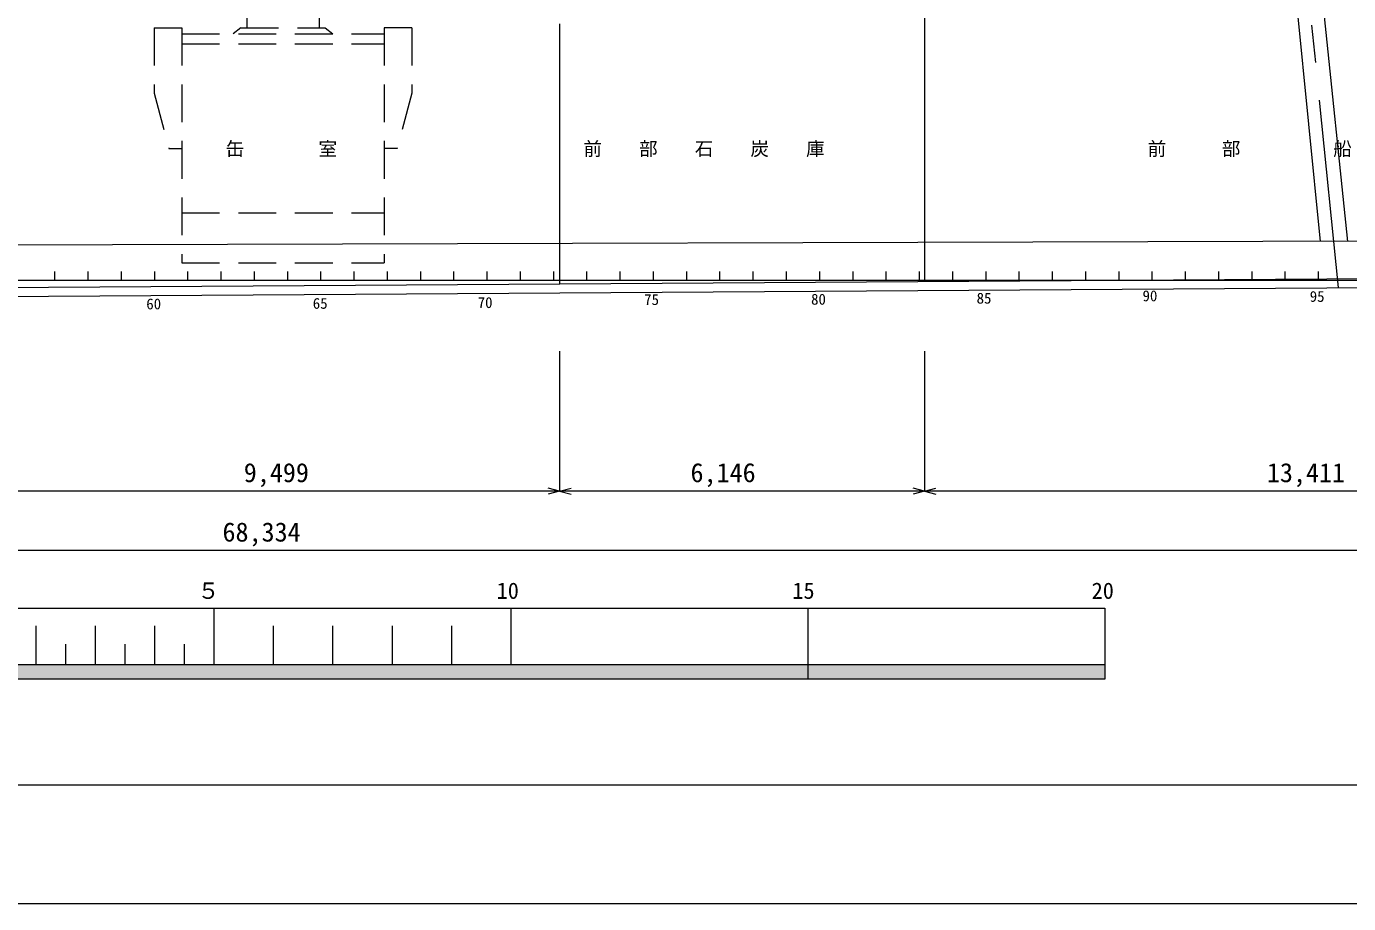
# Model space of a CAD drawing. Units: millimetres, scale not verified. Extents: x -51050 to 51050, y -29700 to 29700.
# Drawn here: x -7989 to 14276, y -29700 to -14929 of the extents above; entities that cross this region are included whole.
import ezdxf
from ezdxf.enums import TextEntityAlignment as Align

# ---------------------------------------------------------------- set-up
doc = ezdxf.new("R2010")
doc.units = ezdxf.units.MM
doc.header["$LTSCALE"] = 100
doc.linetypes.add('USER1', pattern=[50.8, 31.75, -6.35, 6.35, -6.35])
doc.linetypes.add('USER2', pattern=[9.525, 6.35, -3.175])
for name, color, linetype, lineweight in [('0-2_sunpou', 7, 'Continuous', 18), ('0-3_keijou', 7, 'Continuous', 18), ('0-4_frame', 7, 'Continuous', 18), ('0-6_center', 7, 'USER1', 18)]:
    doc.layers.add(name, color=color, linetype=linetype, lineweight=lineweight)
doc.layers.add('0-5_text', color=7, linetype='Continuous')
doc.styles.add('ＭＳ ゴシック', font='')
doc.styles.get('ＭＳ ゴシック').set_extended_font_data('MS Gothic')

msp = doc.modelspace()

# ---------------------------------------------------------------- linework, layer by layer
at = {"layer": '0-2_sunpou'}
for p, q in [((-7514.5, -19056), (-7514.5, -19201)), ((-6954.5, -19056), (-6954.5, -19201)), ((-6394.5, -19056), (-6394.5, -19201)), ((-5834.5, -19056), (-5834.5, -19201)), ((-5274.5, -19056), (-5274.5, -19201)), ((-4714.5, -19056), (-4714.5, -19201)), ((-4154.5, -19056), (-4154.5, -19201)), ((-3594.5, -19056), (-3594.5, -19201)), ((-3034.5, -19056), (-3034.5, -19201)), ((-2474.5, -19056), (-2474.5, -19201)), ((-1914.5, -19056), (-1914.5, -19201)), ((-1354.5, -19056), (-1354.5, -19201)), ((-794.5, -19056), (-794.5, -19201)), ((-234.5, -19056), (-234.5, -19201)), ((325.5, -19056), (325.5, -19201)), ((885.5, -19056), (885.5, -19201)), ((1445.5, -19056), (1445.5, -19201)), ((2005.5, -19056), (2005.5, -19201)), ((2565.5, -19056), (2565.5, -19201)), ((3125.5, -19056), (3125.5, -19201)), ((3685.5, -19056), (3685.5, -19201)), ((4245.5, -19056), (4245.5, -19201)), ((4805.5, -19056), (4805.5, -19201)), ((5365.5, -19056), (5365.5, -19201)), ((5925.5, -19056), (5925.5, -19201)), ((6485.5, -19056), (6485.5, -19201)), ((7045.5, -19056), (7045.5, -19201)), ((7605.5, -19056), (7605.5, -19201)), ((8165.5, -19056), (8165.5, -19201)), ((8725.5, -19056), (8725.5, -19201)), ((9285.5, -19056), (9285.5, -19201)), ((9845.5, -19056), (9845.5, -19201)), ((10405.5, -19056), (10405.5, -19201)), ((10965.5, -19056), (10965.5, -19201)), ((11525.5, -19056), (11525.5, -19201)), ((12085.5, -19056), (12085.5, -19201)), ((12645.5, -19056), (12645.5, -19201)), ((13205.5, -19056), (13205.5, -19201)), ((13765.5, -19056), (13765.5, -19201)), ((-43083.2, -19201), (29321.6, -19201)), ((988.9, -20395.3), (988.9, -22753.6)), ((7134.9, -20395.3), (7134.9, -22753.6)), ((988.9, -22753.6), (795.7, -22701.9)), ((988.9, -22753.6), (1182, -22701.9)), ((7134.9, -22753.6), (6941.7, -22701.9)), ((7134.9, -22753.6), (7328, -22701.9)), ((28607.6, -22753.6), (-39726.4, -22753.6)), ((988.9, -22753.6), (795.7, -22805.4)), ((988.9, -22753.6), (1182, -22805.4)), ((7134.9, -22753.6), (6941.7, -22805.4)), ((7134.9, -22753.6), (7328, -22805.4)), ((33019.6, -23753.6), (-42024.4, -23753.6)), ((-4826.5, -25673.2), (-4826.5, -24723.2)), ((173.5, -25673.2), (173.5, -24723.2)), ((5173.5, -25923.2), (5173.5, -24723.2)), ((-7826.5, -25673.2), (-7826.5, -25023.2)), ((-6826.5, -25673.2), (-6826.5, -25023.2)), ((-5826.5, -25673.2), (-5826.5, -25023.2)), ((-3826.5, -25673.2), (-3826.5, -25023.2)), ((-2826.5, -25673.2), (-2826.5, -25023.2)), ((-1826.5, -25673.2), (-1826.5, -25023.2)), ((-826.5, -25673.2), (-826.5, -25023.2)), ((-7326.5, -25673.2), (-7326.5, -25333.2)), ((-6326.5, -25673.2), (-6326.5, -25333.2)), ((-5326.5, -25673.2), (-5326.5, -25333.2)), ((-9826.5, -25673.2), (10173.5, -25673.2)), ((-9826.5, -25673.2), (10173.5, -25673.2)), ((-9826.5, -25673.2), (10173.5, -25673.2)), ((10173.5, -25923.2), (-9826.5, -25923.2)), ((10173.5, -25923.2), (-9826.5, -25923.2))]:
    msp.add_line(p, q, dxfattribs=at)
msp.add_lwpolyline([(-9826.5, -24723.2), (10173.5, -24723.2), (10173.5, -25923.2), (-9826.5, -25923.2)], close=True, dxfattribs=at)
msp.add_solid([(-9826.5, -25673.2), (10173.5, -25673.2), (-9826.5, -25923.2), (10173.5, -25923.2)], dxfattribs=at)
at = {"layer": '0-3_keijou', "linetype": 'USER2'}
for p, q in [((-4275.2, -9875.8), (-4275.2, -14962.6)), ((-3059.9, -9866.1), (-3059.9, -14952.9)), ((-5837.6, -14952.9), (-5837.6, -16053.9)), ((-5837.6, -14952.9), (-5371.1, -14952.9)), ((-5371.1, -14952.9), (-5371.1, -18912.2)), ((-5371.1, -15053.1), (-1964, -15053.1)), ((-4379, -14952.9), (-4504.9, -15053.1)), ((-4379, -14952.9), (-2956.1, -14952.9)), ((-2956.1, -14952.9), (-2830.2, -15053.1)), ((-1964, -14952.9), (-1964, -18912.2)), ((-1497.5, -14952.9), (-1964, -14952.9)), ((-1497.5, -14952.9), (-1497.5, -16053.9)), ((-5371.1, -15220.1), (-1964, -15220.1)), ((-5837.6, -16053.9), (-5588.9, -16984.4)), ((-1497.5, -16053.9), (-1746.2, -16984.4)), ((-5588.9, -16984.4), (-5371.1, -16984.4)), ((-1746.2, -16984.4), (-1964, -16984.4)), ((-5371.1, -18065.9), (-1964, -18065.9)), ((-5371.1, -18912.2), (-1964, -18912.2))]:
    msp.add_line(p, q, dxfattribs=at)
at = {"layer": '0-3_keijou'}
for p, q in [((7134.9, -14554.7), (7134.9, -19222.7)), ((13407.3, -14598.2), (13797.6, -18550.1)), ((13848.5, -14598.2), (14256.4, -18548.8)), ((988.9, -14887.8), (988.9, -19264)), ((21321.8, -18529.8), (-31704.5, -18672.8)), ((-14295.4, -19366.6), (16219.1, -19161.8)), ((-14158.3, -19517.4), (16356.2, -19312.6)), ((-14158.3, -19517.4), (16356.2, -19312.6)), ((-14158.3, -19517.4), (16356.2, -19312.6))]:
    msp.add_line(p, q, dxfattribs=at)
at = {"layer": '0-4_frame'}
for points in [[(-51049.6, -29699.5), (51050.4, -29699.5), (51050.4, 29700.5), (-51049.6, 29700.5)], [(-49049.6, -27699.5), (49050.4, -27699.5), (49050.4, 27700.5), (-49049.6, 27700.5)]]:
    msp.add_lwpolyline(points, close=True, dxfattribs=at)
at = {"layer": '0-6_center'}
msp.add_line((14105.6, -19327.7), (11812.2, 3379), dxfattribs=at)

# ---------------------------------------------------------------- texts
at = {"layer": '0-2_sunpou', "style": 'ＭＳ ゴシック'}
for s, height, p in [('60', 183.3, (-5970.2, -19748.3)), ('65', 183.3, (-3166.3, -19739)), ('70', 183.3, (-388.9, -19725.6)), ('75', 183.3, (2414.6, -19675.2)), ('80', 183.3, (5225.1, -19670.2)), ('85', 183.3, (8012.9, -19652.1)), ('90', 183.3, (10807, -19612.3)), ('95', 183.3, (13622.6, -19622.4)), ('9,499', 322.6, (-4328.4, -22700.7)), ('6,146', 322.6, (3194.4, -22700.7)), ('13,411', 322.6, (12900.9, -22700.7)), ('68,334', 322.6, (-4687.2, -23700.7)), ('５', 274.9, (-5109.8, -24650.9)), ('10', 274.9, (-69.8, -24650.9)), ('15', 274.9, (4910.2, -24650.9)), ('20', 274.9, (9950.2, -24650.9))]:
    msp.add_text(s, height=height, dxfattribs=at).set_placement(p, align=Align.BOTTOM_LEFT)
at = {"layer": '0-5_text', "style": 'ＭＳ ゴシック'}
for s, p in [('缶\u3000\u3000\u3000\u3000室', (-4632.3, -17173.5)), ('前\u3000\u3000部\u3000\u3000石\u3000\u3000炭\u3000\u3000庫', (1390.7, -17173.5)), ('前\u3000\u3000\u3000部\u3000\u3000\u3000\u3000\u3000船\u3000\u3000\u3000倉', (10892.8, -17173.5))]:
    msp.add_text(s, height=229.1, dxfattribs=at).set_placement(p, align=Align.BOTTOM_LEFT)

doc.saveas('drawing.dxf')
